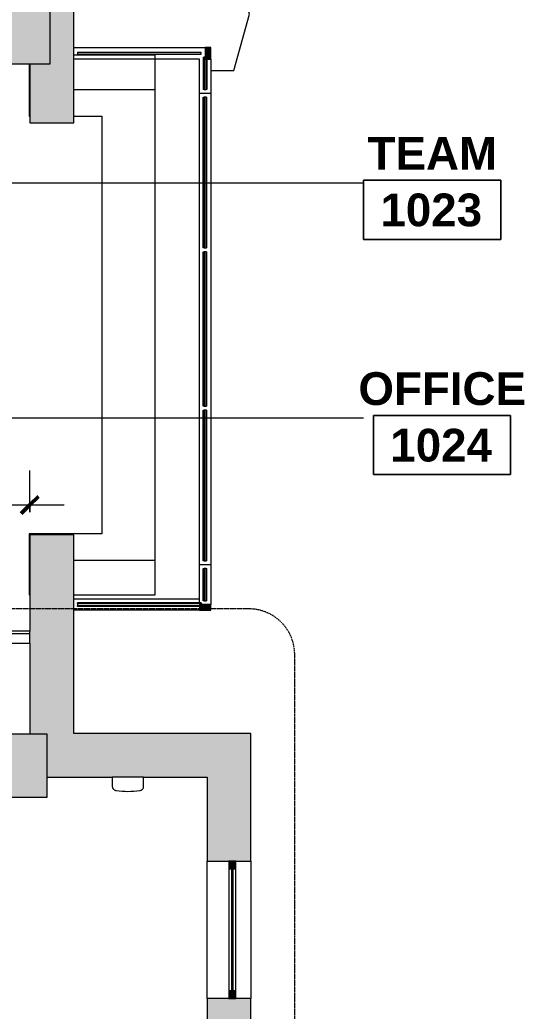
# Model space of a CAD drawing. Header units: inches. Extents: x 920 to 3811, y -644 to 2589.
# Drawn here: x 3670.3 to 3802.7, y 1480 to 1739.8 of the extents above; entities that cross this region are included whole.
import ezdxf

# ---------------------------------------------------------------- set-up
doc = ezdxf.new("R2010")
doc.units = ezdxf.units.IN
doc.header["$MEASUREMENT"] = 0
doc.linetypes.add('Dash Dot 3_16_', pattern=[0.3125, 0.1875, -0.0625, 0, -0.0625])
for name, color, linetype, lineweight in [('A-ANNO-DIMS', 211, 'Continuous', 9), ('A-ANNO-DIMS-96', 211, 'Continuous', 9), ('A-ANNO-SYMB', 150, 'Continuous', 9), ('A-AREA-IDEN', 2, 'Continuous', 9), ('A-GENM', 13, 'Continuous', 13), ('A-GLAZ-CURT', 52, 'Continuous', 13), ('A-GLAZ-CWMG', 51, 'Continuous', 13), ('A-WALL', 113, 'Continuous', 13), ('A-WALL-PATT', 111, 'Continuous', 13), ('I-WALL', 2, 'Continuous', 13), ('P-SANR-FIXT', 6, 'Continuous', 9), ('S-COLS', 52, 'Continuous', 13)]:
    doc.layers.add(name, color=color, linetype=linetype, lineweight=lineweight)
doc.styles.add('Swis721 Lt BT', font='swissl.ttf', dxfattribs={"height": 8.514638})
doc.styles.add('Swis721 Lt BT_B', font='', dxfattribs={"height": 8.583975})
doc.styles.get('Swis721 Lt BT_B').set_extended_font_data('Swis721 Lt BT', bold=True)
doc.dimstyles.new('OTJ_-_3_32__Linear__1_2__Tolerance', dxfattribs={"dimscale": 12, "dimtxt": 9, "dimasz": 0.375, "dimexe": 0.75, "dimexo": 0.5, "dimgap": 0.5, "dimtad": 1, "dimdec": 1, "dimrnd": 0.5, "dimzin": 3, "dimdsep": 46, "dimlunit": 4, "dimtxsty": 'Swis721 Lt BT', "dimblk1": 'OBLIQUE', "dimblk2": 'OBLIQUE', "dimsah": 1, "dimcen": 0.09, "dimdle": 0.75, "dimazin": 0, "dimtfac": 1, "dimtdec": 4, "dimtix": 1, "dimtmove": 0, "dimatfit": 3, "dimfxl": 1, "dimtvp": 1, "dimfrac": 2, "dimtolj": 1, "dimtzin": 0, "dimarcsym": 2})

# ---------------------------------------------------------------- blocks, each defined once
blk = doc.blocks.new('Concrete-Rectangular-Column - 15 x 16_5-5034465-ELEVATION 10 -')
at = {"layer": 'S-COLS'}
blk.add_hatch(color=10, dxfattribs=at).paths.add_polyline_path([(-7.5, -8.25), (7.5, -8.25), (7.5, 8.25), (-7.5, 8.25), (-7.5, 1.5)], flags=0)
at = {"layer": 'S-COLS', "color": 8, "lineweight": 20}
for p, q in [((7.5, 8.25), (-7.5, 8.25)), ((7.5, -8.25), (7.5, 8.25)), ((-7.5, 1.5), (-7.5, -8.25)), ((-7.5, -8.25), (7.5, -8.25))]:
    blk.add_line(p, q, dxfattribs=at)
blk = doc.blocks.new('Concrete-Rectangular-Column - 24 x 30-4406399-ELEVATION 10 -')
at = {"layer": 'S-COLS'}
blk.add_hatch(color=10, dxfattribs=at).paths.add_polyline_path([(12, -15), (12, 15), (-12, 15), (-12, -15)], flags=0)
at = {"layer": 'S-COLS', "color": 8, "lineweight": 20}
for p, q in [((12, 15), (-12, 15)), ((-12, 15), (-12, -15)), ((12, -15), (12, 15)), ((-12, -15), (12, -15))]:
    blk.add_line(p, q, dxfattribs=at)
blk = doc.blocks.new('System Panel - Glazed-4405069-ELEVATION 10 -')
at = {"layer": 'A-GLAZ-CURT'}
blk.add_hatch(color=10, dxfattribs=at).paths.add_polyline_path([(-16, -0.25), (16, -0.25), (16, 0.25), (-16, 0.25)], flags=0)
at = {"layer": 'A-GLAZ-CURT', "color": 8, "lineweight": 20}
for p, q in [((16, 0.25), (-16, 0.25)), ((-16, 0.25), (-16, -0.25)), ((16, -0.25), (16, 0.25)), ((-16, -0.25), (16, -0.25))]:
    blk.add_line(p, q, dxfattribs=at)
blk = doc.blocks.new('Rectangular Mullion - 2_ x 1 3_4_-4405071-ELEVATION 10 -')
at = {"layer": 'A-GLAZ-CWMG'}
blk.add_hatch(color=10, dxfattribs=at).paths.add_polyline_path([(-2, 0.88), (0, 0.88), (0, -0.88), (-2, -0.88), (-2, 0.25)], flags=0)
at = {"layer": 'A-GLAZ-CWMG', "color": 8, "lineweight": 20}
for p, q in [((-2, 0.88), (0, 0.88)), ((-2, -0.88), (-2, 0.88)), ((0, 0.88), (0, -0.88)), ((0, -0.88), (-2, -0.88))]:
    blk.add_line(p, q, dxfattribs=at)
blk = doc.blocks.new('Rectangular Mullion - 2_ x 1 3_4_-4402382-ELEVATION 10 -')
at = {"layer": 'A-GLAZ-CWMG', "color": 55}
for p, q in [((4548.21, 1299.53), (4580.21, 1299.53)), ((4548.21, 1297.78), (4580.21, 1297.78))]:
    blk.add_line(p, q, dxfattribs=at)
blk = doc.blocks.new('Rectangular Mullion - 2_ x 1 3_4_-4405073-ELEVATION 10 -')
at = {"layer": 'A-GLAZ-CWMG'}
blk.add_hatch(color=10, dxfattribs=at).paths.add_polyline_path([(-2, -0.88), (0, -0.88), (0, 0.88), (-2, 0.88), (-2, -0.25)], flags=0)
at = {"layer": 'A-GLAZ-CWMG', "color": 8, "lineweight": 20}
for p, q in [((0, 0.88), (-2, 0.88)), ((-2, 0.88), (-2, -0.88)), ((0, -0.88), (0, 0.88)), ((-2, -0.88), (0, -0.88))]:
    blk.add_line(p, q, dxfattribs=at)
blk = doc.blocks.new('Window Alcove Bench - Window Alcove Bench-V9-ELEVATION 10 -')
at = {"layer": 'A-GENM', "lineweight": 9}
for p, q in [((-61.75, 16.5), (-70.75, 16.5)), ((-70.75, 16.5), (-70.75, 16.359375)), ((-61.75, 16.359375), (-61.75, 16.5)), ((-54.75, 16.5), (-61.75, 16.5)), ((-54.75, -2.5), (-54.75, 16.5)), ((61.75, 16.5), (54.75, 16.5)), ((54.75, 16.5), (54.75, 16.359375)), ((61.75, 16.5), (61.75, 16.359375)), ((68.476562, 16.5), (61.75, 16.5)), ((-70.75, 4.859375), (-70.75, -16.5)), ((-61.75, -16.5), (-61.75, 4.859375)), ((54.75, 4.859375), (54.75, -2.5)), ((61.75, 4.859375), (61.75, -16.5)), ((70.75, -16.5), (70.75, 4.859375)), ((54.75, -2.5), (-54.75, -2.5)), ((-70.75, -16.5), (-61.75, -16.5)), ((-61.75, -16.5), (61.75, -16.5)), ((61.75, -16.5), (70.75, -16.5))]:
    blk.add_line(p, q, dxfattribs=at)
blk = doc.blocks.new('System Panel - Glazed-V10-ELEVATION 10 -')
at = {"layer": 'A-GLAZ-CURT'}
blk.add_hatch(color=10, dxfattribs=at).paths.add_polyline_path([(19.75, 0.25), (-19.75, 0.25), (-19.75, -0.25), (19.75, -0.25)], flags=0)
at = {"layer": 'A-GLAZ-CURT', "color": 8, "lineweight": 20}
for p, q in [((19.75, 0.25), (-19.75, 0.25)), ((-19.75, 0.25), (-19.75, -0.25)), ((19.75, -0.25), (19.75, 0.25)), ((-19.75, -0.25), (19.75, -0.25))]:
    blk.add_line(p, q, dxfattribs=at)
blk = doc.blocks.new('System Panel - Glazed-4413630-ELEVATION 10 -')
at = {"layer": 'A-GLAZ-CURT'}
blk.add_hatch(color=10, dxfattribs=at).paths.add_polyline_path([(4.25, -0.25), (4.23, 0.25), (-4.25, 0.25), (-4.25, -0.25), (4.09, -0.25)], flags=0)
at = {"layer": 'A-GLAZ-CURT', "color": 8, "lineweight": 20}
for p, q in [((4.25, 0.25), (-4.25, 0.25)), ((-4.25, 0.25), (-4.25, -0.25)), ((4.25, -0.25), (4.25, 0.25)), ((-4.25, -0.25), (4.25, -0.25))]:
    blk.add_line(p, q, dxfattribs=at)
blk = doc.blocks.new('System Panel - Glazed-4413646-ELEVATION 10 -')
at = {"layer": 'A-GLAZ-CURT'}
blk.add_hatch(color=10, dxfattribs=at).paths.add_polyline_path([(10.24, -0.25), (16.24, -0.25), (16.24, 0.25), (-16.24, 0.25), (-16.24, -0.25), (7.34, -0.25)], flags=0)
at = {"layer": 'A-GLAZ-CURT', "color": 8, "lineweight": 20}
for p, q in [((16.24, 0.25), (-16.24, 0.25)), ((-16.24, 0.25), (-16.24, -0.25)), ((16.24, -0.25), (16.24, 0.25)), ((-16.24, -0.25), (16.24, -0.25))]:
    blk.add_line(p, q, dxfattribs=at)
blk = doc.blocks.new('System Panel - Glazed-4413660-ELEVATION 10 -')
at = {"layer": 'A-GLAZ-CURT'}
blk.add_hatch(color=10, dxfattribs=at).paths.add_polyline_path([(-4.25, -0.25), (3.75, -0.25), (3.75, 0), (4.25, 0), (4.25, 0.25), (-4.25, 0.25), (-4.25, 0)], flags=0)
at = {"layer": 'A-GLAZ-CURT', "color": 8, "lineweight": 20}
for p, q in [((4.25, 0.25), (-4.25, 0.25)), ((-4.25, 0.25), (-4.25, -0.25)), ((4.25, -0.25), (4.25, 0.25)), ((-4.25, -0.25), (4.25, -0.25))]:
    blk.add_line(p, q, dxfattribs=at)
blk = doc.blocks.new('System Panel - Glazed-4413676-ELEVATION 10 -')
at = {"layer": 'A-GLAZ-CURT'}
blk.add_hatch(color=10, dxfattribs=at).paths.add_polyline_path([(16.24, -0.25), (16.24, 0.25), (-16.24, 0.25), (-16.24, -0.25), (15.74, -0.25)], flags=0)
at = {"layer": 'A-GLAZ-CURT', "color": 8, "lineweight": 20}
for p, q in [((16.24, 0.25), (-16.24, 0.25)), ((-16.24, 0.25), (-16.24, -0.25)), ((16.24, -0.25), (16.24, 0.25)), ((-16.24, -0.25), (16.24, -0.25))]:
    blk.add_line(p, q, dxfattribs=at)
blk = doc.blocks.new('System Panel - Glazed-4413607-ELEVATION 10 -')
at = {"layer": 'A-GLAZ-CURT'}
blk.add_hatch(color=10, dxfattribs=at).paths.add_polyline_path([(19.75, 0.25), (-19.75, 0.25), (-19.75, -0.25), (19.75, -0.25)], flags=0)
at = {"layer": 'A-GLAZ-CURT', "color": 8, "lineweight": 20}
for p, q in [((19.75, 0.25), (-19.75, 0.25)), ((-19.75, 0.25), (-19.75, -0.25)), ((19.75, -0.25), (19.75, 0.25)), ((-19.75, -0.25), (19.75, -0.25))]:
    blk.add_line(p, q, dxfattribs=at)
blk = doc.blocks.new('System Panel - Glazed-4413608-ELEVATION 10 -')
at = {"layer": 'A-GLAZ-CURT'}
blk.add_hatch(color=10, dxfattribs=at).paths.add_polyline_path([(20.25, -0.25), (20.25, 0.25), (-20.25, 0.25), (-20.25, -0.25), (10.53, -0.25)], flags=0)
at = {"layer": 'A-GLAZ-CURT', "color": 8, "lineweight": 20}
for p, q in [((20.25, 0.25), (-20.25, 0.25)), ((-20.25, 0.25), (-20.25, -0.25)), ((20.25, -0.25), (20.25, 0.25)), ((-20.25, -0.25), (20.25, -0.25))]:
    blk.add_line(p, q, dxfattribs=at)
blk = doc.blocks.new('Rectangular Mullion - 1_ Square-4413595-ELEVATION 10 -')
at = {"layer": 'A-GLAZ-CWMG', "color": 55}
for p, q in [((6262.44, 2049.53), (6262.69, 2049.53)), ((6262.44, 2010.03), (6262.44, 2049.53)), ((6263.19, 2049.53), (6263.44, 2049.53)), ((6263.44, 2010.03), (6263.44, 2049.53)), ((6262.69, 2010.03), (6262.44, 2010.03)), ((6263.44, 2010.03), (6263.19, 2010.03))]:
    blk.add_line(p, q, dxfattribs=at)
blk = doc.blocks.new('Rectangular Mullion - 1_ Square-4413601-ELEVATION 10 -')
at = {"layer": 'A-GLAZ-CWMG', "color": 55}
for p, q in [((6262.44, 2009.03), (6262.69, 2009.03)), ((6262.44, 1968.53), (6262.44, 2009.03)), ((6263.19, 2009.03), (6263.44, 2009.03)), ((6263.44, 1968.53), (6263.44, 2009.03)), ((6262.69, 1968.53), (6262.44, 1968.53)), ((6263.44, 1968.53), (6263.19, 1968.53))]:
    blk.add_line(p, q, dxfattribs=at)
blk = doc.blocks.new('Rectangular Mullion - 1_ Square-4413627-ELEVATION 10 -')
at = {"layer": 'A-GLAZ-CWMG', "color": 55}
for p, q in [((6262.44, 1926.03), (6262.69, 1926.03)), ((6262.44, 1917.53), (6262.44, 1926.03)), ((6263.19, 1926.03), (6263.44, 1926.03)), ((6263.44, 1917.53), (6263.44, 1926.03)), ((6262.69, 1917.53), (6262.44, 1917.53)), ((6263.44, 1917.53), (6263.19, 1917.53))]:
    blk.add_line(p, q, dxfattribs=at)
blk = doc.blocks.new('Rectangular Mullion - 1_ Square-4413643-ELEVATION 10 -')
at = {"layer": 'A-GLAZ-CWMG', "color": 55}
for p, q in [((6229.46, 1916.78), (6229.46, 1917.03)), ((6261.94, 1917.03), (6229.46, 1917.03)), ((6229.46, 1916.03), (6229.46, 1916.28)), ((6261.44, 1916.03), (6229.46, 1916.03)), ((6261.94, 1917.03), (6261.94, 1916.78))]:
    blk.add_line(p, q, dxfattribs=at)
blk = doc.blocks.new('Rectangular Mullion - 1_ Square-4413657-ELEVATION 10 -')
at = {"layer": 'A-GLAZ-CWMG', "color": 55}
for p, q in [((6262.44, 2060.03), (6262.69, 2060.03)), ((6262.44, 2060.03), (6262.44, 2051.53)), ((6263.44, 2059.53), (6263.44, 2051.53)), ((6262.69, 2051.53), (6262.44, 2051.53)), ((6263.44, 2051.53), (6263.19, 2051.53))]:
    blk.add_line(p, q, dxfattribs=at)
blk = doc.blocks.new('Outer Mullions2 - Outer Mullions-4416633-ELEVATION 10 -')
at = {"layer": 'A-GENM', "color": 55}
for p, q in [((6258.82, 1757.55), (6252.82, 1757.55)), ((6262.96, 1742.8), (6258.82, 1757.55)), ((6258.82, 1728.05), (6262.96, 1742.8)), ((6252.82, 1728.05), (6258.82, 1728.05))]:
    blk.add_line(p, q, dxfattribs=at)
blk = doc.blocks.new('P-Water Filtration Cooler Bottle Filler - Bottle Filler-5944234-ELEVATION 10 -')
at = {"layer": 'P-SANR-FIXT'}
for p, q in [((-4.11, 8.2), (-4.11, 5.75)), ((4.11, 5.75), (4.11, 8.2)), ((-4.11, 5.75), (4.11, 5.75))]:
    blk.add_line(p, q, dxfattribs=at)
blk.add_arc((0, -9.77), 19.22, 80.6848, 99.3152, dxfattribs=at)
for points in [[(-3.11, 9.2), (-3.19, 9.2), (-3.34, 9.18), (-3.55, 9.11), (-3.74, 8.99), (-3.93, 8.8), (-4.05, 8.58), (-4.1, 8.37), (-4.11, 8.26), (-4.11, 8.2)], [(4.11, 8.2), (4.11, 8.27), (4.09, 8.42), (4.02, 8.64), (3.9, 8.83), (3.71, 9.01), (3.5, 9.13), (3.28, 9.19), (3.17, 9.2), (3.11, 9.2)]]:
    blk.add_open_spline(points, degree=3, knots=[0, 0, 0, 0, 0.142857, 0.285714, 0.428571, 0.571429, 0.785714, 0.892857, 1, 1, 1, 1], dxfattribs=at)
blk = doc.blocks.new('DIMBLOCK44-ELEVATION 10 -')
at = {"layer": 'A-ANNO-DIMS-96'}
for p, q in [((3508.08, 1585.53), (3508.08, 1621.64)), ((3672.95, 1610.78), (3672.95, 1621.64)), ((3499.08, 1612.64), (3681.95, 1612.64)), ((3508.08, 1612.64), (3508.08, 1585.53)), ((3672.95, 1612.64), (3672.95, 1610.78))]:
    blk.add_line(p, q, dxfattribs=at)
at = {"layer": 'A-ANNO-DIMS-96', "lineweight": 50}
for p, q in [((3508.08, 1612.64), (3510.33, 1614.89)), ((3672.95, 1612.64), (3675.2, 1614.89)), ((3508.08, 1612.64), (3505.83, 1610.39)), ((3672.95, 1612.64), (3670.7, 1610.39))]:
    blk.add_line(p, q, dxfattribs=at)
at = {"layer": 'A-ANNO-DIMS-96', "color": 0, "insert": (3573.59, 1630.01), "char_height": 8.515, "width": 40.6286, "attachment_point": 1, "line_spacing_factor": 1.00667, "style": 'Swis721 Lt BT'}
blk.add_mtext('13\' - 9"', dxfattribs=at)
blk = doc.blocks.new('_Oblique')
at = {"color": 0, "linetype": 'ByBlock', "lineweight": -2}
blk.add_line((-0.5, -0.5), (0.5, 0.5), dxfattribs=at)
blk = doc.blocks.new('OTJ_ Room Tag - Room Name _ Number-360227-ELEVATION 10 -')
at = {"layer": 'A-AREA-IDEN'}
for p, q in [((-0.1881, -0.1636), (-0.1881, -0.0018)), ((-0.1881, -0.0018), (0.1869, -0.0018)), ((0.1869, -0.0018), (-0.1881, -0.0018)), ((-0.1881, -0.0018), (-0.1881, -0.1636)), ((0.1869, -0.0018), (0.1869, -0.1636)), ((0.1869, -0.1636), (0.1869, -0.0018)), ((0.1869, -0.1636), (-0.1881, -0.1636)), ((-0.1881, -0.1636), (0.1869, -0.1636))]:
    blk.add_line(p, q, dxfattribs=at)

msp = doc.modelspace()

# ---------------------------------------------------------------- hatches: boundary and pattern name
at = {"layer": 'A-WALL-PATT', "lineweight": 9}
for points in [[(3684.45, 1712.78), (3684.45, 1769.78), (3672.95, 1769.78), (3672.95, 1758.28), (3678.28, 1758.28), (3678.28, 1728.28), (3672.95, 1728.28), (3672.95, 1712.78), (3678.28, 1712.78)], [(3718.94, 1729.53), (3720.44, 1729.53), (3720.44, 1732.53), (3718.94, 1732.53), (3718.94, 1730.03)], [(3677.45, 1541.28), (3684.45, 1541.28), (3684.45, 1604.78), (3672.95, 1604.78), (3672.95, 1552.53), (3677.45, 1552.53), (3677.45, 1545.78)], [(3719.45, 1585.03), (3720.44, 1585.03), (3720.44, 1586.53), (3717.94, 1586.53), (3717.94, 1586.28), (3717.44, 1586.28), (3717.44, 1585.03)], [(3705.81, 1541.28), (3730.95, 1541.28), (3730.95, 1552.78), (3684.45, 1552.78), (3684.45, 1541.28), (3702.81, 1541.28)]]:
    msp.add_hatch(color=7, dxfattribs=at).paths.add_polyline_path(points, flags=0)
h = msp.add_hatch(color=7, dxfattribs=at)
h.paths.add_polyline_path([(3719.45, 1283.28), (3730.95, 1283.28), (3730.95, 1316.78), (3719.45, 1316.78), (3719.45, 1294.78)], flags=0)
h.paths.add_polyline_path([(3719.45, 1352.78), (3730.95, 1352.78), (3730.95, 1382.28), (3719.45, 1382.28), (3719.45, 1361.57)], flags=0)
h.paths.add_polyline_path([(3719.45, 1454.28), (3730.95, 1454.28), (3730.95, 1483.28), (3719.45, 1483.28)], flags=0)
h.paths.add_polyline_path([(3730.95, 1519.28), (3730.95, 1541.28), (3719.45, 1541.28), (3719.45, 1519.28)], flags=0)

# ---------------------------------------------------------------- linework, layer by layer
at = {"layer": 'A-ANNO-SYMB', "linetype": 'Dash Dot 3_16_'}
for p, q in [((3730.45, 1585.4), (3436.03, 1585.4)), ((3742.45, 1283.97), (3742.45, 1573.4))]:
    msp.add_line(p, q, dxfattribs=at)
msp.add_arc((3730.45, 1573.4), 12, 0, 90, dxfattribs=at)
at = {"layer": 'A-AREA-IDEN'}
for p, q in [((3658.53, 1697.11), (3760.49, 1697.11)), ((3345.13, 1635.44), (3760.49, 1635.44))]:
    msp.add_line(p, q, dxfattribs=at)
at = {"layer": 'A-WALL', "color": 8, "lineweight": 20}
for p, q in [((3684.45, 1712.78), (3684.45, 1769.78)), ((3720.44, 1732.53), (3718.94, 1732.53)), ((3718.94, 1732.53), (3718.94, 1729.53)), ((3720.44, 1729.53), (3720.44, 1732.53)), ((3672.95, 1728.28), (3672.95, 1712.78)), ((3718.94, 1729.53), (3720.44, 1729.53)), ((3672.95, 1712.78), (3684.45, 1712.78)), ((3672.95, 1604.78), (3672.95, 1579.53)), ((3684.45, 1604.78), (3672.95, 1604.78)), ((3684.45, 1552.78), (3684.45, 1604.78)), ((3717.44, 1586.53), (3717.44, 1585.03)), ((3720.44, 1586.53), (3717.44, 1586.53)), ((3717.44, 1585.03), (3720.44, 1585.03)), ((3720.44, 1585.03), (3720.44, 1586.53)), ((3672.95, 1576.4), (3672.95, 1552.53)), ((3730.95, 1552.78), (3684.45, 1552.78)), ((3730.95, 1519.28), (3730.95, 1552.78)), ((3677.45, 1541.28), (3694.59, 1541.28)), ((3702.81, 1541.28), (3719.45, 1541.28)), ((3719.45, 1541.28), (3719.45, 1519.28)), ((3719.45, 1519.28), (3730.95, 1519.28)), ((3719.45, 1483.28), (3719.45, 1454.28)), ((3730.95, 1483.28), (3719.45, 1483.28)), ((3730.95, 1454.28), (3730.95, 1483.28))]:
    msp.add_line(p, q, dxfattribs=at)
at = {"layer": 'A-WALL', "color": 55}
for p, q in [((3684.45, 1732.53), (3718.94, 1732.53)), ((3717.44, 1729.53), (3684.45, 1729.53)), ((3717.44, 1587.03), (3717.44, 1729.53)), ((3720.44, 1729.53), (3720.44, 1586.53)), ((3720.44, 1720.53), (3717.44, 1720.53)), ((3717.44, 1597.03), (3720.44, 1597.03)), ((3684.45, 1588.03), (3717.44, 1588.03)), ((3717.44, 1585.03), (3684.45, 1585.03)), ((3719.45, 1483.28), (3719.45, 1519.28)), ((3730.95, 1519.28), (3730.95, 1483.28))]:
    msp.add_line(p, q, dxfattribs=at)
at = {"layer": 'A-WALL'}
for p, q in [((3672.95, 1578.9), (3505.02, 1578.9)), ((3672.95, 1576.4), (3672.95, 1579.53))]:
    msp.add_line(p, q, dxfattribs=at)
at = {"layer": 'I-WALL'}
for p, q in [((3672.95, 1579.53), (3508.08, 1579.53)), ((3665.58, 1576.4), (3672.95, 1576.4))]:
    msp.add_line(p, q, dxfattribs=at)

# ---------------------------------------------------------------- block references
at = {"layer": 'A-AREA-IDEN', "xscale": 95.99999999999994, "yscale": 95.99999999999994, "zscale": 95.99999999999994}
for p in [(3778.55, 1697.97), (3781.14, 1636.3)]:
    msp.add_blockref('OTJ_ Room Tag - Room Name _ Number-360227-ELEVATION 10 -', p, dxfattribs=at)
at = {"layer": 'A-GENM', "color": 55}
msp.add_blockref('Outer Mullions2 - Outer Mullions-4416633-ELEVATION 10 -', (-2532.38, -1.52), dxfattribs=at)
at = {"layer": 'A-GENM', "lineweight": 9, "rotation": 89.99999999999987}
msp.add_blockref('Window Alcove Bench - Window Alcove Bench-V9-ELEVATION 10 -', (3689.31, 1659.8), dxfattribs=at)
at = {"layer": 'A-GLAZ-CURT', "color": 55}
for name, p in [('System Panel - Glazed-4413676-ELEVATION 10 -', (3701.69, 1731.03)), ('System Panel - Glazed-4413646-ELEVATION 10 -', (3701.69, 1586.53))]:
    msp.add_blockref(name, p, dxfattribs=at)
for name, p, rotation in [('System Panel - Glazed-4413660-ELEVATION 10 -', (3718.94, 1725.78), 90), ('System Panel - Glazed-V10-ELEVATION 10 -', (3718.94, 1699.78), 270), ('System Panel - Glazed-4413608-ELEVATION 10 -', (3718.94, 1658.78), 270), ('System Panel - Glazed-4413607-ELEVATION 10 -', (3718.94, 1617.78), 270), ('System Panel - Glazed-4413630-ELEVATION 10 -', (3718.94, 1591.78), 270), ('System Panel - Glazed-4405069-ELEVATION 10 -', (3726.08, 1501.28), 89.99999999999933)]:
    msp.add_blockref(name, p, dxfattribs=dict(at, rotation=rotation))
at = {"layer": 'A-GLAZ-CWMG', "color": 55}
for name, p in [('Rectangular Mullion - 1_ Square-4413657-ELEVATION 10 -', (-2544.01, -330)), ('Rectangular Mullion - 1_ Square-4413595-ELEVATION 10 -', (-2544.01, -330)), ('Rectangular Mullion - 1_ Square-4413601-ELEVATION 10 -', (-2544.01, -330)), ('Rectangular Mullion - 1_ Square-4413595-ELEVATION 10 -', (-2544.01, -412)), ('Rectangular Mullion - 1_ Square-4413627-ELEVATION 10 -', (-2544.01, -330)), ('Rectangular Mullion - 1_ Square-4413643-ELEVATION 10 -', (-2544.01, -330))]:
    msp.add_blockref(name, p, dxfattribs=at)
at = {"layer": 'A-GLAZ-CWMG', "color": 55, "extrusion": (0, 0, -1), "rotation": 90.00000000000067}
msp.add_blockref('Rectangular Mullion - 2_ x 1 3_4_-4405071-ELEVATION 10 -', (-3726.08, 1519.28), dxfattribs=at)
at = {"layer": 'A-GLAZ-CWMG', "color": 55}
for name, p, rotation in [('Rectangular Mullion - 2_ x 1 3_4_-4402382-ELEVATION 10 -', (2427.42, 6065.49), 269.9999999999997), ('Rectangular Mullion - 2_ x 1 3_4_-4405073-ELEVATION 10 -', (3726.08, 1483.28), 269.9999999999993)]:
    msp.add_blockref(name, p, dxfattribs=dict(at, rotation=rotation))
at = {"layer": 'P-SANR-FIXT', "rotation": 180}
msp.add_blockref('P-Water Filtration Cooler Bottle Filler - Bottle Filler-5944234-ELEVATION 10 -', (3698.7, 1547.03), dxfattribs=at)
at = {"layer": 'S-COLS', "color": 55}
for name, p in [('Concrete-Rectangular-Column - 24 x 30-4406399-ELEVATION 10 -', (3666.28, 1743.28)), ('Concrete-Rectangular-Column - 15 x 16_5-5034465-ELEVATION 10 -', (3669.95, 1544.28))]:
    msp.add_blockref(name, p, dxfattribs=at)

# ---------------------------------------------------------------- texts
at = {"layer": 'A-AREA-IDEN', "char_height": 8.584, "attachment_point": 2, "line_spacing_factor": 0.998538, "style": 'Swis721 Lt BT_B'}
for s, insert, width in [('TEAM', (3778.56, 1709.11), 36.936), ('1023', (3778.27, 1694.28), 30.672), ('OFFICE', (3781.15, 1647.44), 49.572), ('1024', (3780.86, 1632.61), 30.672)]:
    msp.add_mtext(s, dxfattribs=dict(at, insert=insert, width=width))

# ---------------------------------------------------------------- dimensions: what is measured, and where the dimension line sits
at = {"layer": 'A-ANNO-DIMS'}
dim = msp.add_linear_dim(base=(3672.95, 1612.64), p1=(3508.08, 1579.53), p2=(3672.95, 1604.78), dimstyle='OTJ_-_3_32__Linear__1_2__Tolerance', override={"dimpost": '<>', "dimfxl": 166.78873}, dxfattribs=at)
dim.commit()
dim.dimension.update_dxf_attribs({"geometry": 'DIMBLOCK44-ELEVATION 10 -', "text_midpoint": (3590.52, 1623.01)})

doc.saveas('drawing.dxf')
